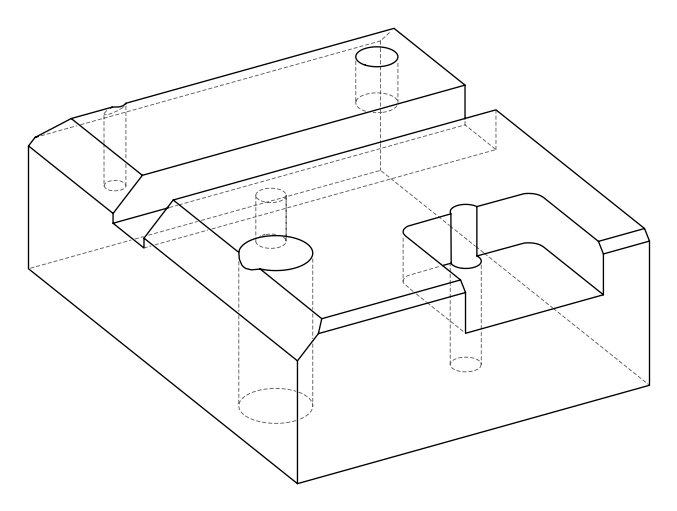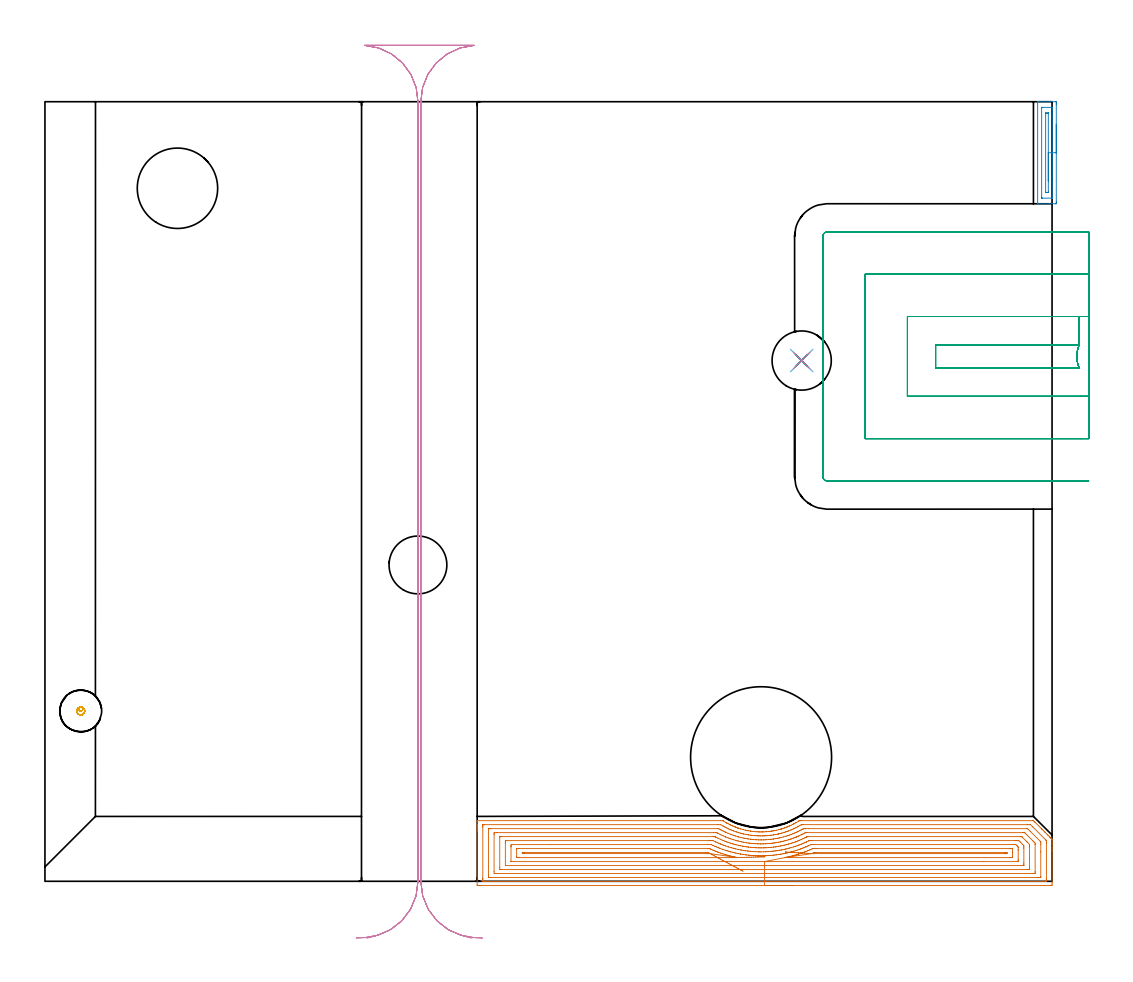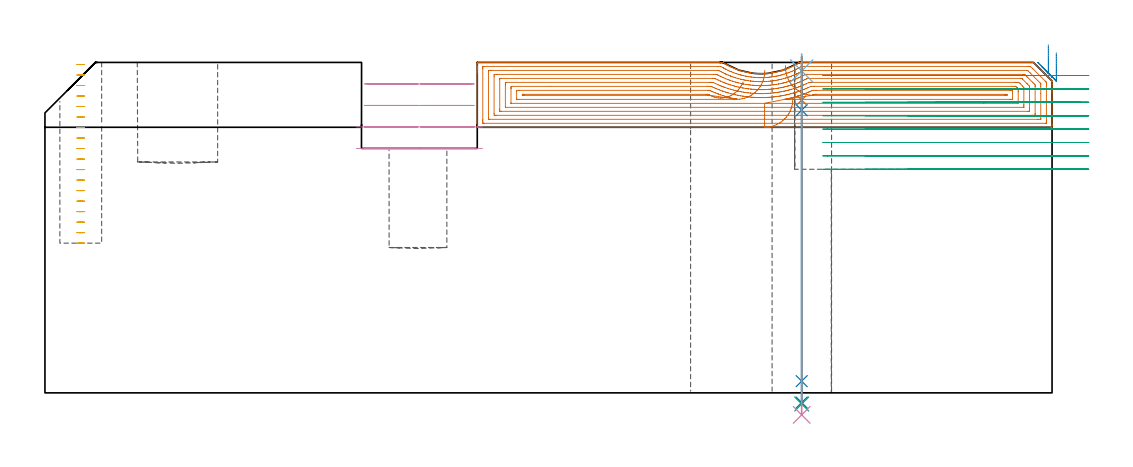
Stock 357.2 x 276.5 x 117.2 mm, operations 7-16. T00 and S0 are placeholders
(PLAN: 16 operations, 11 tool changes, 67.1 min)
(1 INDEXABLE_INSERT_DRILL_THROUGH_HOLE_FROM_SOLID | STEP1HOLE_1 | NXT0302_038 | 0.49 min | 230050 mm3)
(2 INDEXABLE_INSERT_DRILL_BLIND_HOLE_FROM_SOLID | STEP1POCKET | NXT0302_012 | 0.16 min | 21685 mm3)
(3 INDEXABLE_INSERT_DRILL_BLIND_HOLE_FROM_SOLID_1 | STEP1POCKET_1 | NXT0302_028 | 0.15 min | 22606 mm3)
(4 AREA_MILL | FG_CHAMFER_SURFACE | UGT0205_001 | 2.87 min | 2707 mm3)
(5 AREA_MILL_1 | FG_CHAMFER_SURFACE_1 | UGT0205_001 | 7.81 min | 31822 mm3)
(6 AREA_MILL_2 | FG_CHAMFER_SURFACE_2 | UGT0205_001 | 14.73 min | 41582 mm3)
(7 AREA_MILL_3 | FG_CHAMFER_SURFACE_3 | UGT0205_001 | 14.72 min | 55788 mm3)
(8 AREA_MILL_4 | FG_CHAMFER_SURFACE_4 | UGT0205_001 | 1.04 min | 888 mm3)
(9 MILL_OPEN_POCKET | POCKET_OPEN | UGT0201_094 | Follow Part, ap 5, ae 75% | 16.67 min | 372409 mm3)
(10 MILL_RECTANGULAR_SLOT | SLOT_RECTANGULAR | UGT0201_019 | Follow Part, ap 10, ae 75% | 5.79 min | 331417 mm3)
(11 MILL_BLIND_HOLE_FROM_SOLID_MATERIAL | STEP1POCKET_2 | NXT0201_011 | Spiral | 0.96 min | 10130 mm3)
(12 SPOT_DRILL | STEP1HOLE | NXT0321_9005460120000 | 0.05 min | 27 mm3)
(13 DRILL_BLIND_HOLE_INTO_CENTER | STEP1HOLE | UGT0301_205 | 0.06 min | 111 mm3)
(14 GUN_DRILL_THROUGH_HOLE | STEP1HOLE | UGT0307_005 | 0.56 min | 4453 mm3)
(15 DRILL_TO_ENLARGE_THROUGH_HOLE | STEP1HOLE | NXT0301_102 | 0.49 min | 8156 mm3)
(16 DRILL_TO_ENLARGE_THROUGH_HOLE_1 | STEP1HOLE | UGT0301_051 | 0.51 min | 19239 mm3)
(TOOL NXT0302_038 | Index. Insert Drill 50mm [880-D5000L50-04] | D50 PA176 FL200 Z2)
(TOOL NXT0302_012 | Index. Insert Drill 20.5mm [880-D2050L25-03] | D20.5 PA176 FL62 Z2)
(TOOL NXT0302_028 | Index. Insert Drill 28.5mm [880-D2850L32-03] | D28.5 PA176 FL86 Z2)
(TOOL UGT0205_001 | Chamfer Mill 20 x 3 x 45 deg. | D20 FL50 Z2)
(TOOL UGT0201_094 | End mill 20 mm | D20 FL38 Z4)
(TOOL UGT0201_019 | End mill 40 mm | D40 FL63 Z6)
(TOOL NXT0201_011 | ENDMILL 12mm [2P460-1200-NA 1630] | D12 FL38 Z6)
(TOOL NXT0321_9005460120000 | NC Spot Drill, 142deg, 12mm, Carbide, Uncoated | D12 PA142 FL30 Z2)
(TOOL UGT0301_205 | Twist Drill 8.9 mm | D8.9 PA118 FL78 Z2)
(TOOL UGT0307_005 | Gun Drill 8.3 mm | D8.3 PA130 FL24 Z1)
(TOOL NXT0301_102 | Carbide Drill 13.5mm [860.1-1350-108A1-MM 2214] | D13.5 PA140 FL123 Z2)
(TOOL UGT0301_051 | Twist Drill 21 mm | D21 PA118 FL145 Z2)
(OP 7 AREA_MILL_3)
G17 G21 G94 G90
T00 M6
G54
G17 G0 G90 X265.25 Y-1.5 S1061 M3
G43 Z127.2 H0
Z104.2
G94 G1 X265.212 Z103.328 F250.
X265.098 Z102.464
X264.909 Z101.612
X264.647 Z100.78
X264.313 Z99.974
X263.91 Z99.2
X263.442 Z98.464
X262.911 Z97.772
X262.321 Z97.129
X261.678 Z96.54
X260.986 Z96.008
X260.25 Z95.54
X259.476 Z95.137
X258.67 Z94.803
X257.838 Z94.541
X256.987 Z94.352
X256.122 Z94.238
X255.25 Z94.2
X153.911
X153.486 Y-1.495 Z94.203
X153.31 Y-1.492 Z94.206
X153.3 Y-1.311 Z94.386
Y17.781 Z113.476
Y18.385 Z114.079
Y18.942 Z114.639
Y19.267 Z114.963
Y19.824 Z115.521
Y20.15 Z115.845
Y21.156 Z116.855
X153.308 Y21.491 Z117.182
X153.309 Y21.497 Z117.188
X153.465 Y21.5 Z117.2
X239.625
X240.439 Y21.494 Z117.192
X240.518 Y21.448 Z117.146
X240.531 Y21.44 Z117.139
X241.423 Y20.899 Z116.597
X241.718 Y20.729 Z116.427
X241.857 Y20.652 Z116.349
X242.015 Y20.564 Z116.262
X242.136 Y20.499 Z116.198
X242.315 Y20.404 Z116.103
X242.82 Y20.15 Z115.847
X242.947 Y20.085 Z115.784
X243.207 Y19.954 Z115.652
X243.427 Y19.851 Z115.551
X243.643 Y19.753 Z115.448
X243.762 Y19.697 Z115.394
X244.123 Y19.539 Z115.239
X244.536 Y19.373 Z115.07
X244.705 Y19.303 Z115.002
X244.793 Y19.267 Z114.966
X244.982 Y19.192 Z114.887
X244.991 Y19.189 Z114.883
X245.25 Y19.091 Z114.787
X245.429 Y19.025 Z114.718
X245.561 Y18.973 Z114.671
X245.721 Y18.913 Z114.611
X245.767 Y18.897 Z114.596
X245.883 Y18.858 Z114.556
X246.775 Y18.577 Z114.275
X247.618 Y18.339 Z114.037
X247.661 Y18.328 Z114.025
X247.667 Y18.326 Z114.023
X248.559 Y18.102 Z113.8
X248.612 Y18.09 Z113.79
X249.027 Y18.004 Z113.702
X249.452 Y17.924 Z113.621
X250.234 Y17.796 Z113.495
X250.339 Y17.781 Z113.476
X250.344 Y17.78
X251.236 Y17.662 Z113.36
X251.391 Y17.648 Z113.346
X252.128 Y17.583 Z113.273
X252.896 Y17.533 Z113.23
X253.018 Y17.526 Z113.223
X253.466 Y17.509 Z113.208
X253.911 Y17.504 Z113.202
X254.358 Y17.507 Z113.203
X254.546 Y17.514 Z113.204
X254.804 Y17.522 Z113.211
X255.697 Y17.569 Z113.262
X255.995 Y17.594 Z113.29
X256.588 Y17.647 Z113.339
X256.938 Y17.689 Z113.382
X257.48 Y17.755 Z113.448
X257.662 Y17.782 Z113.48
X257.751 Y17.796 Z113.494
X258.106 Y17.855 Z113.549
X258.372 Y17.897 Z113.591
X258.831 Y17.983 Z113.681
X259.264 Y18.065 Z113.762
X259.396 Y18.092 Z113.79
X260.156 Y18.279 Z113.976
X260.442 Y18.357 Z114.055
X261.049 Y18.526 Z114.221
X261.054 Y18.528 Z114.222
X261.221 Y18.577 Z114.277
X261.31 Y18.605 Z114.304
X261.5 Y18.667 Z114.361
X261.824 Y18.766 Z114.464
X261.941 Y18.802 Z114.5
X262.336 Y18.935 Z114.634
X262.439 Y18.97 Z114.67
X262.833 Y19.117 Z114.817
X263.201 Y19.267 Z114.965
X263.286 Y19.303 Z114.998
X263.422 Y19.357 Z115.054
X263.725 Y19.48 Z115.175
X263.732 Y19.484 Z115.179
X263.913 Y19.561 Z115.259
X264.038 Y19.616 Z115.315
X264.625 Y19.874 Z115.572
X265.176 Y20.15 Z115.846
X265.518 Y20.32 Z116.018
X265.697 Y20.415 Z116.115
X265.751 Y20.444 Z116.144
X266.282 Y20.729 Z116.427
X266.401 Y20.797 Z116.495
X267.293 Y21.33 Z117.029
X267.524 Y21.474 Z117.174
X267.554 Y21.496 Z117.187
X268.196 Y21.5 Z117.2
X350.339
X350.596 Y21.495 Z117.19
X350.619 Y21.483 Z117.179
X350.909 Y21.192 Z116.89
X351.07 Y21.032 Z116.727
X351.232 Y20.87 Z116.566
X353.423 Y18.679 Z114.375
X353.525 Y18.575 Z114.275
X353.613 Y18.487 Z114.187
X353.717 Y18.385 Z114.081
X354.157 Y17.943 Z113.643
X354.6 Y17.502 Z113.198
X354.803 Y17.297 Z112.996
X354.863 Y17.237 Z112.937
X355.482 Y16.619 Z112.316
X355.716 Y16.384 Z112.084
X356.365 Y15.737 Z111.433
X356.434 Y15.666 Z111.365
X356.589 Y15.511 Z111.211
X356.659 Y15.443 Z111.139
X356.725 Y15.375 Z111.074
X356.887 Y15.214 Z110.913
X356.953 Y15.148 Z110.845
X357.016 Y15.084 Z110.783
X357.184 Y14.914 Z110.613
X357.197 Y14.893 Z110.592
X357.199 Y14.854 Z110.554
X357.2 Y14.667 Z110.367
Y13.74 Z109.439
Y13.089 Z108.785
Y11.881 Z107.578
Y11.324 Z107.019
Y10.72 Z106.415
Y-0.429 Z95.268
X357.195 Y-1.032 Z94.665
X357.191 Y-1.492 Z94.206
X357.056 Y-1.495 Z94.203
X356.589 Y-1.5 Z94.2
X255.25
Y-0.086 Z95.614
X155.697 Y-0.085 Z95.615
X155.631
X155.32 Y-0.079 Z95.621
X155.31 Y0.021 Z95.721
X155.303 Y0.239 Z95.939
X155.301 Y0.733 Z96.433
X155.3 Y1.125 Z96.825
X155.301 Y19.267 Z114.967
X155.302 Y19.657 Z115.357
X155.31 Y20.051 Z115.751
X155.317 Y20.08 Z115.78
X155.336 Y20.081 Z115.781
X155.386 Y20.084 Z115.784
X155.49 Y20.085 Z115.785
X155.697 Y20.086 Z115.786
X238.798 Y20.085 Z115.785
X239.625 Y20.08 Z115.78
X239.697 Y20.079 Z115.779
X240.518 Y19.601 Z115.301
X240.65 Y19.527 Z115.227
X241.132 Y19.267 Z114.967
X241.411 Y19.124 Z114.824
X241.709 Y18.973 Z114.673
X242.304 Y18.684 Z114.384
X242.426 Y18.627 Z114.327
X242.965 Y18.385 Z114.085
X243.197 Y18.286 Z113.986
X243.368 Y18.215 Z113.915
X244.089 Y17.928 Z113.628
X244.27 Y17.859 Z113.559
X244.925 Y17.615 Z113.315
X244.982 Y17.595 Z113.295
X245.022 Y17.582 Z113.282
X245.271 Y17.502 Z113.202
X245.875 Y17.316 Z113.016
X246.147 Y17.233 Z112.933
X246.768 Y17.059 Z112.759
X246.964 Y17.006 Z112.706
X247.541 Y16.857 Z112.557
X247.661 Y16.827 Z112.527
X247.755 Y16.806 Z112.506
X248.548 Y16.63 Z112.33
X248.603 Y16.619 Z112.319
X249.447 Y16.476 Z112.176
X249.621 Y16.447 Z112.147
X250.339 Y16.346 Z112.046
X250.658 Y16.304 Z112.004
X251.232 Y16.242 Z111.942
X251.655 Y16.201 Z111.901
X252.125 Y16.166 Z111.866
X252.616 Y16.135 Z111.835
X253.018 Y16.116 Z111.816
X253.543 Y16.1 Z111.8
X253.911 Y16.096 Z111.796
X254.438 Y16.099 Z111.799
X254.804 Y16.108 Z111.808
X255.298 Y16.13 Z111.83
X255.697 Y16.154 Z111.854
X256.136 Y16.185 Z111.885
X256.589 Y16.224 Z111.924
X256.954 Y16.259 Z111.959
X257.482 Y16.322 Z112.022
X257.749 Y16.356 Z112.056
X258.375 Y16.448 Z112.148
X258.524 Y16.472 Z112.172
X259.268 Y16.6 Z112.3
X259.284 Y16.603 Z112.303
X259.369 Y16.619 Z112.319
X260.027 Y16.752 Z112.452
X260.087 Y16.765 Z112.465
X260.161 Y16.783 Z112.483
X260.74 Y16.93 Z112.63
X261.054 Y17.012 Z112.712
X261.441 Y17.119 Z112.819
X261.946 Y17.263 Z112.963
X262.133 Y17.318 Z113.018
X262.73 Y17.502 Z113.202
X262.839 Y17.538 Z113.238
X263.468 Y17.763 Z113.463
X263.732 Y17.861 Z113.561
X264.112 Y18.009 Z113.709
X264.625 Y18.215 Z113.915
X264.746 Y18.265 Z113.965
X265.023 Y18.385 Z114.085
X265.518 Y18.609 Z114.309
X265.969 Y18.822 Z114.522
X266.411 Y19.036 Z114.736
X266.566 Y19.114 Z114.814
X266.863 Y19.267 Z114.967
X267.149 Y19.42 Z115.12
X267.304 Y19.505 Z115.205
X267.718 Y19.741 Z115.441
X268.196 Y20.015 Z115.715
X268.284 Y20.063 Z115.763
X268.317 Y20.079 Z115.779
X268.365 Y20.081 Z115.781
X268.468 Y20.084 Z115.784
X268.675 Y20.085 Z115.785
X269.089 Y20.086 Z115.786
X348.619 Y20.085 Z115.785
X349.446 Y20.08 Z115.78
X349.518 Y20.079 Z115.779
X350.339 Y19.31 Z115.01
X354.796 Y14.854 Z110.554
X355.022 Y14.625 Z110.325
X355.128 Y14.514 Z110.214
X355.179 Y14.459 Z110.159
X355.19 Y14.363 Z110.063
X355.196 Y13.972 Z109.672
X355.199 Y13.58 Z109.28
Y0.733 Z96.433
X355.198 Y0.343 Z96.043
X355.19 Y-0.051 Z95.649
X355.183 Y-0.08 Z95.62
X355.165 Y-0.081 Z95.619
X355.114 Y-0.084 Z95.616
X355.01 Y-0.085 Z95.615
X354.803 Y-0.086 Z95.614
X255.25
Y1.328 Z97.028
X157.772 Y1.329 Z97.029
X157.483 Y1.33 Z97.03
X157.386 Y1.332 Z97.032
X157.318 Y1.335 Z97.035
X157.31 Y1.435 Z97.135
X157.304 Y1.615 Z97.315
X157.301 Y1.795 Z97.495
Y18.385 Z114.085
X157.302 Y18.563 Z114.263
X157.306 Y18.625 Z114.325
X157.311 Y18.665 Z114.365
X157.338 Y18.666 Z114.366
X157.483 Y18.668 Z114.368
X158.086 Y18.671 Z114.371
X158.375
X238.732
X238.829 Y18.67 Z114.37
X238.906 Y18.667 Z114.367
X238.954 Y18.664 Z114.364
X238.995 Y18.644 Z114.344
X239.466 Y18.385 Z114.085
X239.625 Y18.298 Z113.998
X239.818 Y18.194 Z113.894
X240.518 Y17.843 Z113.543
X241.206 Y17.502 Z113.202
X241.411 Y17.406 Z113.106
X241.59 Y17.325 Z113.025
X242.304 Y17.024 Z112.724
X243.133 Y16.682 Z112.382
X243.197 Y16.658 Z112.358
X243.299 Y16.619 Z112.319
X244.089 Y16.336 Z112.036
X244.521 Y16.193 Z111.893
X244.982 Y16.052 Z111.752
X245.806 Y15.805 Z111.505
X245.875 Y15.785 Z111.485
X246.049 Y15.737 Z111.437
X246.768 Y15.553 Z111.253
X247.016 Y15.491 Z111.191
X247.661 Y15.351 Z111.051
X248.156 Y15.247 Z110.947
X248.554 Y15.176 Z110.876
X249.239 Y15.06 Z110.76
X249.447 Y15.029 Z110.729
X250.282 Y14.911 Z110.611
X250.339 Y14.904 Z110.604
X250.776 Y14.854 Z110.554
X251.232 Y14.809 Z110.509
X251.282 Y14.805 Z110.505
X252.125 Y14.742 Z110.442
X252.246 Y14.735 Z110.435
X253.018 Y14.698 Z110.398
X253.182 Y14.692 Z110.392
X253.911 Y14.68 Z110.38
X254.088 Y14.679 Z110.379
X254.804 Y14.691 Z110.391
X254.964 Y14.695 Z110.395
X255.697 Y14.731 Z110.431
X255.814 Y14.738 Z110.438
X256.589 Y14.795 Z110.495
X256.645 Y14.799 Z110.499
X257.252 Y14.854 Z110.554
X257.457 Y14.879 Z110.579
X257.482 Y14.882 Z110.582
X258.246 Y14.982 Z110.682
X258.375 Y15.001 Z110.701
X259.017 Y15.103 Z110.803
X259.268 Y15.146 Z110.846
X259.773 Y15.238 Z110.938
X260.161 Y15.313 Z111.013
X260.517 Y15.385 Z111.085
X261.054 Y15.509 Z111.209
X261.239 Y15.554 Z111.254
X261.948 Y15.736 Z111.436
X262.639 Y15.935 Z111.635
X262.839 Y15.995 Z111.695
X263.319 Y16.145 Z111.845
X263.732 Y16.278 Z111.978
X263.989 Y16.366 Z112.066
X264.625 Y16.588 Z112.288
X264.648 Y16.597 Z112.297
X264.707 Y16.619 Z112.319
X265.283 Y16.852 Z112.552
X265.518 Y16.948 Z112.648
X265.91 Y17.114 Z112.814
X266.411 Y17.33 Z113.03
X266.531 Y17.383 Z113.083
X266.79 Y17.502 Z113.202
X267.136 Y17.668 Z113.368
X267.304 Y17.751 Z113.451
X267.727 Y17.966 Z113.666
X268.196 Y18.207 Z113.907
X268.313 Y18.269 Z113.969
X268.528 Y18.385 Z114.085
X268.89 Y18.582 Z114.282
X268.969 Y18.624 Z114.324
X269.024 Y18.652 Z114.352
X269.089 Y18.664 Z114.364
X269.694 Y18.67 Z114.37
X270.875 Y18.671 Z114.371
X348.264
X348.408 Y18.669 Z114.369
X348.48 Y18.666 Z114.366
X348.512 Y18.663 Z114.363
X348.553 Y18.63 Z114.33
X348.808 Y18.385 Z114.085
X349.446 Y17.754 Z113.454
X353.018 Y14.183 Z109.883
X353.121 Y14.076 Z109.776
X353.17 Y14.021 Z109.721
X353.19 Y13.995 Z109.695
X353.193 Y13.972 Z109.672
X353.198 Y13.793 Z109.493
X353.2 Y13.089 Z108.789
Y10.441 Z106.141
Y1.615 Z97.315
X353.198 Y1.436 Z97.136
X353.194 Y1.375 Z97.075
X353.189 Y1.335 Z97.035
X353.162 Y1.334 Z97.034
X353.018 Y1.331 Z97.031
X352.415 Y1.329 Z97.029
X352.125 Y1.328 Z97.028
X255.25
Y2.743 Z98.443
X160.161
X159.912 Y2.744 Z98.444
X159.42 Y2.75 Z98.45
X159.31 Y2.756 Z98.456
X159.3 Y3.381 Z99.081
Y16.619 Z112.319
X159.307 Y17.045 Z112.745
X159.311 Y17.25 Z112.95
X159.52 Y17.253 Z112.953
X160.161 Y17.256 Z112.956
X160.409 Y17.257 Z112.957
X237.194
X237.839 Y17.256 Z112.956
X238.091 Y17.254 Z112.954
X238.245 Y17.25 Z112.95
X238.465 Y17.14 Z112.84
X238.732 Y17.005 Z112.705
X239.491 Y16.619 Z112.319
X239.625 Y16.553 Z112.253
X239.758 Y16.488 Z112.188
X240.518 Y16.138 Z111.838
X241.391 Y15.756 Z111.456
X241.411 Y15.748 Z111.448
X241.439 Y15.737 Z111.437
X242.304 Y15.399 Z111.099
X242.857 Y15.19 Z110.89
X243.197 Y15.071 Z110.771
X243.849 Y14.854 Z110.554
X244.089 Y14.779 Z110.479
X244.201 Y14.744 Z110.444
X244.982 Y14.52 Z110.22
X245.454 Y14.388 Z110.088
X245.875 Y14.28 Z109.98
X246.651 Y14.087 Z109.787
X246.768 Y14.061 Z109.761
X247.172 Y13.972 Z109.672
X247.661 Y13.874 Z109.574
X247.783 Y13.851 Z109.551
X248.554 Y13.721 Z109.421
X248.857 Y13.672 Z109.372
X249.447 Y13.588 Z109.288
X249.896 Y13.528 Z109.228
X250.339 Y13.477 Z109.177
X250.899 Y13.418 Z109.118
X251.232 Y13.39 Z109.09
X251.871 Y13.34 Z109.04
X252.125 Y13.325 Z109.025
X252.815 Y13.289 Z108.989
X253.018 Y13.283 Z108.983
X253.731 Y13.266 Z108.966
X253.911
X254.619 Y13.272 Z108.972
X254.804 Y13.277 Z108.977
X255.48 Y13.303 Z109.003
X255.697 Y13.315 Z109.015
X256.32 Y13.355 Z109.055
X256.589 Y13.375 Z109.075
X257.144 Y13.423 Z109.123
X257.482 Y13.456 Z109.156
X257.95 Y13.509 Z109.209
X258.375 Y13.563 Z109.263
X258.738 Y13.613 Z109.313
X259.268 Y13.693 Z109.393
X259.51 Y13.732 Z109.432
X260.161 Y13.844 Z109.544
X260.27 Y13.864 Z109.564
X260.832 Y13.972 Z109.672
X261.016 Y14.009 Z109.709
X261.054 Y14.017 Z109.717
X261.737 Y14.179 Z109.879
X261.946 Y14.231 Z109.931
X262.445 Y14.362 Z110.062
X262.839 Y14.469 Z110.169
X263.143 Y14.554 Z110.254
X263.732 Y14.725 Z110.425
X263.832 Y14.755 Z110.455
X264.151 Y14.854 Z110.554
X264.508 Y14.97 Z110.67
X264.625 Y15.01 Z110.71
X265.167 Y15.202 Z110.902
X265.518 Y15.329 Z111.029
X265.815 Y15.443 Z111.143
X266.411 Y15.677 Z111.377
X266.454 Y15.694 Z111.394
X266.557 Y15.737 Z111.437
X267.078 Y15.96 Z111.66
X267.304 Y16.059 Z111.759
X267.693 Y16.235 Z111.935
X268.196 Y16.467 Z112.167
X268.3 Y16.517 Z112.217
X268.509 Y16.619 Z112.319
X268.893 Y16.814 Z112.514
X269.089 Y16.915 Z112.615
X269.479 Y17.117 Z112.817
X269.681 Y17.219 Z112.919
X269.744 Y17.25 Z112.95
X269.821 Y17.253 Z112.953
X269.982 Y17.255 Z112.955
X270.23 Y17.257 Z112.957
X346.768 Y17.256 Z112.956
X347.018 Y17.255 Z112.955
X347.337 Y17.25 Z112.95
X347.496 Y17.244 Z112.944
X347.66 Y17.086 Z112.786
X348.131 Y16.619 Z112.319
X348.553 Y16.198 Z111.898
X350.339 Y14.411 Z110.111
X350.772 Y13.972 Z109.672
X351.19 Y13.544 Z109.244
X351.2 Y13.121 Z108.821
Y13.089 Z108.789
Y3.381 Z99.081
X351.193 Y2.955 Z98.655
X351.189 Y2.75 Z98.45
X350.98 Y2.747 Z98.447
X350.339 Y2.743 Z98.443
X350.091
X255.25
Y4.157 Z99.857
X161.947
X161.839 Y4.159 Z99.859
X161.625 Y4.164 Z99.864
X161.31 Y4.178 Z99.878
X161.308 Y4.263 Z99.963
X161.301 Y4.902 Z100.602
Y15.493 Z111.193
X161.304 Y15.737 Z111.437
X161.307 Y15.816 Z111.516
X161.309 Y15.83 Z111.53
X161.375 Y15.836 Z111.536
X161.517 Y15.839 Z111.539
X161.732 Y15.842 Z111.542
X161.839 Y15.843 Z111.543
X236.947 Y15.842 Z111.542
X237.054 Y15.841 Z111.541
X237.268 Y15.836 Z111.536
X237.609 Y15.824 Z111.524
X237.795 Y15.737 Z111.437
X237.839 Y15.715 Z111.415
X237.884 Y15.693 Z111.393
X238.732 Y15.28 Z110.98
X239.616 Y14.863 Z110.563
X239.636 Y14.854 Z110.554
X240.518 Y14.489 Z110.189
X241.15 Y14.23 Z109.93
X241.411 Y14.13 Z109.83
X241.833 Y13.972 Z109.672
X242.304 Y13.805 Z109.505
X242.563 Y13.716 Z109.416
X243.197 Y13.518 Z109.218
X243.863 Y13.313 Z109.013
X244.089 Y13.248 Z108.948
X244.65 Y13.089 Z108.789
X244.982 Y13.001 Z108.701
X245.103 Y12.97 Z108.67
X245.875 Y12.785 Z108.485
X246.278 Y12.691 Z108.391
X246.768 Y12.589 Z108.289
X247.4 Y12.464 Z108.164
X247.661 Y12.418 Z108.118
X248.479 Y12.28 Z107.98
X248.554 Y12.269 Z107.969
X248.993 Y12.206 Z107.906
X249.447 Y12.144 Z107.844
X249.519 Y12.135 Z107.835
X250.339 Y12.045 Z107.745
X250.521 Y12.027 Z107.727
X251.232 Y11.967 Z107.667
X251.495 Y11.946 Z107.646
X252.125 Y11.908 Z107.608
X252.444 Y11.891 Z107.591
X253.018 Y11.87 Z107.57
X253.368 Y11.86 Z107.56
X253.911 Y11.853 Z107.553
X254.267 Y11.854 Z107.554
X254.804 Y11.864 Z107.564
X255.14 Y11.874 Z107.574
X255.697 Y11.898 Z107.598
X255.993 Y11.914 Z107.614
X256.589 Y11.953 Z107.653
X256.828 Y11.971 Z107.671
X257.482 Y12.026 Z107.726
X257.648 Y12.043 Z107.743
X258.375 Y12.123 Z107.823
X258.451 Y12.132 Z107.832
X259.031 Y12.206 Z107.906
X259.238 Y12.237 Z107.937
X259.268 Y12.241 Z107.941
X260.005 Y12.36 Z108.06
X260.161 Y12.387 Z108.087
X260.761 Y12.496 Z108.196
X261.054 Y12.552 Z108.252
X261.505 Y12.643 Z108.343
X261.946 Y12.74 Z108.44
X262.232 Y12.807 Z108.507
X262.839 Y12.955 Z108.655
X262.947 Y12.982 Z108.682
X263.351 Y13.089 Z108.789
X263.649 Y13.171 Z108.871
X263.732 Y13.195 Z108.895
X264.337 Y13.373 Z109.073
X264.625 Y13.46 Z109.16
X265.017 Y13.584 Z109.284
X265.518 Y13.746 Z109.446
X265.688 Y13.803 Z109.503
X266.171 Y13.972 Z109.672
X266.347 Y14.035 Z109.735
X266.411 Y14.059 Z109.759
X266.986 Y14.285 Z109.985
X267.304 Y14.412 Z110.112
X267.619 Y14.542 Z110.242
X268.196 Y14.784 Z110.484
X268.246 Y14.805 Z110.505
X268.358 Y14.854 Z110.554
X268.858 Y15.083 Z110.783
X269.089 Y15.19 Z110.89
X269.461 Y15.369 Z111.069
X269.982 Y15.624 Z111.324
X270.058 Y15.662 Z111.362
X270.205 Y15.737 Z111.437
X270.335 Y15.8 Z111.5
X270.383 Y15.822 Z111.522
X270.447 Y15.836 Z111.536
X270.66 Y15.841 Z111.541
X270.768 Y15.842 Z111.542
X345.982 Y15.843 Z111.543
X346.197 Y15.841 Z111.541
X346.34 Y15.839 Z111.539
X346.45 Y15.836 Z111.536
X346.472 Y15.818 Z111.518
X346.56 Y15.737 Z111.437
X346.768 Y15.534 Z111.234
X348.329 Y13.972 Z109.672
X348.553 Y13.745 Z109.445
X349.19 Y13.089 Z108.789
X349.199 Y12.451 Z108.151
X349.2 Y8.356 Z104.056
Y5.146 Z100.846
Y4.507 Z100.207
X349.196 Y4.263 Z99.963
X349.193 Y4.184 Z99.884
X349.191 Y4.17 Z99.87
X349.126 Y4.164 Z99.864
X348.983 Y4.16 Z99.86
X348.768 Y4.158 Z99.858
X348.661 Y4.157 Z99.857
X255.25
Y5.571 Z101.271
X163.302 Y5.572 Z101.272
X163.3 Y5.573 Z101.273
Y13.516 Z109.216
X163.302 Y13.972 Z109.672
X163.305 Y14.394 Z110.094
X163.31 Y14.421 Z110.121
X163.329 Y14.423 Z110.123
X163.386 Y14.426 Z110.126
X163.501 Y14.428 Z110.128
X235.591 Y14.429 Z110.129
X236.054 Y14.428 Z110.128
X236.487 Y14.426 Z110.126
X236.947 Y14.422 Z110.122
X237.796 Y14.015 Z109.715
X237.839 Y13.994 Z109.694
X237.889 Y13.972 Z109.672
X238.732 Y13.597 Z109.297
X239.408 Y13.303 Z109.003
X239.625 Y13.215 Z108.915
X239.938 Y13.089 Z108.789
X240.518 Y12.866 Z108.566
X240.884 Y12.727 Z108.427
X241.411 Y12.54 Z108.24
X242.247 Y12.263 Z107.963
X242.304 Y12.245 Z107.945
X242.426 Y12.206 Z107.906
X243.197 Y11.98 Z107.68
X243.521 Y11.886 Z107.586
X244.089 Y11.734 Z107.434
X244.741 Y11.563 Z107.263
X244.982 Y11.504 Z107.204
X245.741 Y11.324 Z107.024
X245.875 Y11.295 Z106.995
X245.912 Y11.287 Z106.987
X246.768 Y11.121 Z106.821
X247.022 Y11.073 Z106.773
X247.661 Y10.966 Z106.666
X248.094 Y10.896 Z106.596
X248.554 Y10.83 Z106.53
X249.134 Y10.75 Z106.45
X249.447 Y10.713 Z106.413
X250.142 Y10.636 Z106.336
X250.339 Y10.618 Z106.318
X251.122 Y10.55 Z106.25
X252.125 Y10.486 Z106.186
X253.011 Y10.448 Z106.148
X253.358 Y10.441 Z106.141
X253.911 Y10.432 Z106.132
X254.803 Y10.442 Z106.142
X255.662 Y10.475 Z106.175
X255.697 Y10.477 Z106.177
X256.505 Y10.525 Z106.225
X256.589 Y10.53 Z106.23
X257.333 Y10.588 Z106.288
X257.482 Y10.602 Z106.302
X258.147 Y10.667 Z106.367
X258.375 Y10.692 Z106.392
X258.944 Y10.761 Z106.461
X259.268 Y10.804 Z106.504
X259.727 Y10.87 Z106.57
X260.161 Y10.936 Z106.636
X260.497 Y10.991 Z106.691
X261.054 Y11.087 Z106.787
X261.256 Y11.124 Z106.824
X261.946 Y11.256 Z106.956
X262.003 Y11.268 Z106.968
X262.268 Y11.324 Z107.024
X262.732 Y11.43 Z107.13
X262.839 Y11.456 Z107.156
X263.445 Y11.608 Z107.308
X263.732 Y11.683 Z107.383
X264.148 Y11.795 Z107.495
X264.625 Y11.927 Z107.627
X264.844 Y11.99 Z107.69
X265.574 Y12.206 Z107.906
X266.204 Y12.411 Z108.111
X266.411 Y12.481 Z108.181
X266.865 Y12.64 Z108.34
X267.304 Y12.797 Z108.497
X267.518 Y12.877 Z108.577
X268.066 Y13.089 Z108.789
X268.159 Y13.126 Z108.826
X268.196 Y13.141 Z108.841
X268.787 Y13.388 Z109.088
X269.089 Y13.516 Z109.216
X269.409 Y13.655 Z109.355
X269.982 Y13.909 Z109.609
X270.026 Y13.929 Z109.629
X270.875 Y14.337 Z110.037
X270.994 Y14.392 Z110.092
X271.044 Y14.413 Z110.113
X271.092 Y14.422 Z110.122
X271.309 Y14.425 Z110.125
X271.768 Y14.428 Z110.128
X272.198 Y14.429 Z110.129
X344.089
X344.52 Y14.428 Z110.128
X344.982 Y14.425 Z110.125
X345.419 Y14.422 Z110.122
X345.881 Y13.972 Z109.672
X346.768 Y13.085 Z108.785
X347.19 Y12.632 Z108.332
X347.195 Y12.206 Z107.906
X347.199 Y11.78 Z107.48
X347.2 Y6.484 Z102.184
X347.199 Y6.028 Z101.728
X347.195 Y5.606 Z101.306
X347.19 Y5.579 Z101.279
X347.171 Y5.577 Z101.277
X347.114 Y5.574 Z101.274
X346.999 Y5.572 Z101.272
X255.25 Y5.571 Z101.271
Y6.985 Z102.685
X165.518 Y6.986 Z102.686
X165.442
X165.335 Y6.991 Z102.691
X165.314 Y6.992 Z102.692
X165.309 Y7.003 Z102.703
X165.303 Y7.022 Z102.722
X165.301 Y7.042 Z102.742
Y12.206 Z107.906
X165.302 Y12.421 Z108.121
X165.309 Y12.638 Z108.338
X165.324 Y13.008 Z108.708
X165.518 Y13.013 Z108.713
X165.595 Y13.014 Z108.714
X179.316 Y13.015 Z108.715
X235.236 Y13.014 Z108.714
X236.054 Y13.012 Z108.712
X236.133 Y13.011 Z108.711
X236.336 Y13. Z108.7
X236.947 Y12.721 Z108.421
X237.637 Y12.407 Z108.107
X237.839 Y12.319 Z108.019
X238.106 Y12.206 Z107.906
X238.732 Y11.95 Z107.65
X239.171 Y11.773 Z107.473
X239.625 Y11.6 Z107.3
X240.363 Y11.324 Z107.024
X240.518 Y11.269 Z106.969
X240.604 Y11.239 Z106.939
X241.411 Y10.983 Z106.683
X241.915 Y10.826 Z106.526
X242.304 Y10.712 Z106.412
X243.178 Y10.46 Z106.16
X243.246 Y10.441 Z106.141
X244.089 Y10.227 Z105.927
X244.379 Y10.155 Z105.855
X244.982 Y10.018 Z105.718
X245.533 Y9.897 Z105.597
X245.875 Y9.829 Z105.529
X246.644 Y9.681 Z105.381
X246.768 Y9.66 Z105.36
X247.368 Y9.559 Z105.259
X247.661 Y9.512 Z105.212
X247.717 Y9.503 Z105.203
X248.554 Y9.387 Z105.087
X248.754 Y9.361 Z105.061
X249.447 Y9.282 Z104.982
X249.761 Y9.248 Z104.948
X250.339 Y9.195 Z104.895
X250.742 Y9.16 Z104.86
X251.232 Y9.125 Z104.825
X251.701 Y9.095 Z104.795
X252.125 Y9.073 Z104.773
X252.639 Y9.051 Z104.751
X253.018 Y9.039 Z104.739
X253.555 Y9.027 Z104.727
X253.911 Y9.025 Z104.725
X254.448 Y9.028 Z104.728
X254.804 Y9.034 Z104.734
X255.319 Y9.049 Z104.749
X255.697 Y9.065 Z104.765
X256.172 Y9.088 Z104.788
X256.589 Y9.114 Z104.814
X257.011 Y9.142 Z104.842
X257.482 Y9.179 Z104.879
X257.835 Y9.21 Z104.91
X258.375 Y9.262 Z104.962
X258.646 Y9.291 Z104.991
X259.268 Y9.364 Z105.064
X259.442 Y9.387 Z105.087
X260.161 Y9.485 Z105.185
X260.225 Y9.495 Z105.195
X260.635 Y9.559 Z105.259
X260.994 Y9.618 Z105.318
X261.054 Y9.628 Z105.328
X261.749 Y9.754 Z105.454
X261.946 Y9.791 Z105.491
X262.493 Y9.901 Z105.601
X262.839 Y9.974 Z105.674
X263.224 Y10.061 Z105.761
X263.732 Y10.18 Z105.88
X263.944 Y10.232 Z105.932
X264.625 Y10.406 Z106.106
X264.653 Y10.414 Z106.114
X264.756 Y10.441 Z106.141
X265.349 Y10.608 Z106.308
X265.518 Y10.657 Z106.357
X266.036 Y10.812 Z106.512
X266.411 Y10.926 Z106.626
X266.716 Y11.023 Z106.723
X267.304 Y11.213 Z106.913
X267.388 Y11.241 Z106.941
X267.626 Y11.324 Z107.024
X268.045 Y11.474 Z107.174
X268.196 Y11.53 Z107.23
X268.689 Y11.72 Z107.42
X269.089 Y11.877 Z107.577
X269.326 Y11.972 Z107.672
X269.898 Y12.206 Z107.906
X269.957 Y12.231 Z107.931
X269.982 Y12.242 Z107.942
X270.575 Y12.503 Z108.203
X270.875 Y12.636 Z108.336
X271.58 Y12.958 Z108.658
X271.671 Y12.997 Z108.697
X271.768 Y13.008 Z108.708
X271.847 Y13.01 Z108.71
X272.661 Y13.014 Z108.714
X272.736 Y13.015 Z108.715
X343.196
X344.089 Y13.014 Z108.714
X344.166 Y13.013 Z108.713
X344.364 Y13.008 Z108.708
X344.754 Y12.637 Z108.337
X344.982 Y12.415 Z108.115
X345.184 Y12.206 Z107.906
X345.193 Y11.997 Z107.697
X345.199 Y11.324 Z107.024
X345.2 Y11.108 Z106.808
X345.198 Y7.579 Z103.279
X345.191 Y7.362 Z103.062
X345.177 Y6.992 Z102.692
X344.982 Y6.987 Z102.687
X344.906 Y6.986 Z102.686
X332.984 Y6.985 Z102.685
X255.25
X262.423 Y8.407 Z104.107
X262.436 Y8.41 Z104.11
X262.608 Y8.448 Z104.148
X262.99 Y8.527 Z104.227
X263.692 Y8.676 Z104.376
X263.725 Y8.684 Z104.384
X264.442 Y8.857 Z104.557
X264.625 Y8.902 Z104.602
X265.151 Y9.039 Z104.739
X265.518 Y9.137 Z104.837
X265.851 Y9.229 Z104.929
X266.411 Y9.388 Z105.088
X266.544 Y9.427 Z105.127
X266.988 Y9.559 Z105.259
X267.229 Y9.633 Z105.333
X267.304 Y9.656 Z105.356
X267.901 Y9.851 Z105.551
X268.196 Y9.95 Z105.65
X268.564 Y10.078 Z105.778
X269.089 Y10.264 Z105.964
X269.22 Y10.312 Z106.012
X269.56 Y10.441 Z106.141
X269.862 Y10.56 Z106.26
X269.982 Y10.608 Z106.308
X270.495 Y10.817 Z106.517
X270.875 Y10.975 Z106.675
X271.122 Y11.08 Z106.78
X271.689 Y11.324 Z107.024
X272.119 Y11.515 Z107.215
X272.25 Y11.571 Z107.271
X272.307 Y11.593 Z107.293
X272.385 Y11.596 Z107.296
X272.661 Y11.598 Z107.298
X273.274 Y11.6 Z107.3
X273.554
X342.303
X342.92 Y11.596 Z107.296
X343.196 Y11.593 Z107.293
X343.2 Y11.32 Z107.02
Y10.441 Z106.141
Y8.676 Z104.376
X343.196 Y8.407 Z104.107
X342.581 Y8.401 Z104.101
X342.303 Y8.4 Z104.1
X262.739
X262.578 Y8.401 Z104.101
X262.464 Y8.404 Z104.104
X262.423 Y8.407 Z104.107
X272.087 Y9.83 Z105.53
X272.227 Y9.895 Z105.595
X272.291 Y9.924 Z105.624
X272.406 Y9.973 Z105.673
X272.661 Y10.078 Z105.778
X272.925 Y10.18 Z105.88
X273.296 Y10.184 Z105.884
X273.554 Y10.185 Z105.885
X340.518
X340.778 Y10.184 Z105.884
X341.151 Y10.179 Z105.879
X341.19 Y10.17 Z105.87
X341.193 Y10.116 Z105.816
X341.195 Y10. Z105.7
X341.193 Y9.884 Z105.584
X341.19 Y9.83 Z105.53
X341.146 Y9.82 Z105.52
X340.894 Y9.817 Z105.517
X340.518 Y9.815 Z105.515
X272.661
X272.4 Y9.817 Z105.517
X272.244 Y9.821 Z105.521
X272.087 Y9.83 Z105.53
X271.22 Y9.879 Z105.617
X270.365 Y9.928 Z105.78
X269.526 Y9.975 Z106.017
X268.712 Y10.022 Z106.326
X267.927 Y10.066 Z106.705
X267.179 Y10.109 Z107.151
X266.472 Y10.149 Z107.66
X265.812 Y10.186 Z108.23
X265.204 Y10.221 Z108.855
X264.653 Y10.252 Z109.53
X264.163 Y10.28 Z110.251
X263.737 Y10.304 Z111.012
X263.38 Y10.325 Z111.808
X263.093 Y10.341 Z112.631
X262.878 Y10.353 Z113.477
X262.738 Y10.361 Z114.338
X262.674 Y10.365 Z115.208
X262.685 Y10.364 Z116.08
G0 X255.283 Y8.69 Z114.394
G1 X255.27 Z113.522
X255.182 Y8.687 Z112.654
X255.018 Y8.682 Z111.797
X254.78 Y8.675 Z110.958
X254.47 Y8.666 Z110.143
X254.091 Y8.655 Z109.357
X253.644 Y8.642 Z108.608
X253.134 Y8.627 Z107.901
X252.563 Y8.61 Z107.241
X251.938 Y8.592 Z106.633
X251.262 Y8.572 Z106.081
X250.541 Y8.551 Z105.591
X249.779 Y8.529 Z105.166
X248.984 Y8.505 Z104.809
X248.16 Y8.481 Z104.522
X247.315 Y8.456 Z104.308
X246.454 Y8.431 Z104.169
X245.584 Y8.406 Z104.106
X245.526 Y8.404 Z104.104
X245.364 Y8.401 Z104.101
X245.262 Y8.4 Z104.1
X245.071
X168.197
X167.58 Y8.403 Z104.103
X167.304 Y8.407 Z104.107
X167.3 Y8.676 Z104.376
Y11.324 Z107.024
X167.304 Y11.593 Z107.293
X167.919 Y11.598 Z107.298
X168.197 Y11.6 Z107.3
X235.161
X235.467 Y11.598 Z107.298
X235.62 Y11.596 Z107.296
X235.695 Y11.593 Z107.293
X235.834 Y11.541 Z107.241
X236.054 Y11.443 Z107.143
X236.322 Y11.324 Z107.024
X236.947 Y11.054 Z106.754
X237.428 Y10.848 Z106.548
X237.839 Y10.682 Z106.382
X238.444 Y10.441 Z106.141
X238.732 Y10.331 Z106.031
X238.912 Y10.263 Z105.963
X239.625 Y10.009 Z105.709
X240.287 Y9.787 Z105.487
X240.518 Y9.714 Z105.414
X241.015 Y9.559 Z105.259
X241.411 Y9.44 Z105.14
X241.581 Y9.39 Z105.09
X242.304 Y9.189 Z104.889
X242.82 Y9.048 Z104.748
X243.197 Y8.953 Z104.653
X244.016 Y8.748 Z104.448
X244.089 Y8.731 Z104.431
X244.326 Y8.676 Z104.376
X244.982 Y8.536 Z104.236
X245.162 Y8.498 Z104.198
X245.284 Y8.473 Z104.173
X245.4 Y8.449 Z104.149
X245.584 Y8.406 Z104.106
X235.912 Y9.821 Z105.521
X235.792 Y9.818 Z105.518
X235.527 Y9.815 Z105.515
X235.161 Y9.814 Z105.514
X169.982 Y9.815 Z105.515
X169.722 Y9.816 Z105.516
X169.349 Y9.821 Z105.521
X169.31 Y9.83 Z105.53
X169.307 Y9.884 Z105.584
X169.305 Y10. Z105.7
X169.307 Y10.116 Z105.816
X169.31 Y10.17 Z105.87
X169.354 Y10.18 Z105.88
X169.724 Y10.184 Z105.884
X169.982 Y10.185 Z105.885
X234.526 Y10.186 Z105.886
X234.903 Y10.184 Z105.884
X235.033 Y10.182 Z105.882
X235.095 Y10.179 Z105.879
X235.161 Y10.161 Z105.861
X235.661 Y9.947 Z105.647
X235.744 Y9.909 Z105.609
X235.772 Y9.896 Z105.596
X235.912 Y9.821 Z105.521
X236.621 Y9.441 Z105.183
X237.354 Y9.049 Z104.917
X238.104 Y8.648 Z104.725
X238.866 Y8.24 Z104.607
X239.635 Y7.829 Z104.565
X240.403 Y7.418 Z104.599
X241.166 Y7.01 Z104.709
X241.918 Y6.607 Z104.894
X242.653 Y6.214 Z105.153
X243.365 Y5.833 Z105.483
X244.048 Y5.468 Z105.882
X244.699 Y5.12 Z106.348
X245.311 Y4.792 Z106.876
X245.881 Y4.487 Z107.462
X246.403 Y4.208 Z108.103
X246.874 Y3.956 Z108.793
X247.29 Y3.733 Z109.526
X247.648 Y3.542 Z110.298
G0 Z127.2
M5
M2
(OP 8 AREA_MILL_4)
G17 G21 G94 G90
T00 M6
G54
G17 G0 G90 X358.7 Y268.4 S1061 M3
G43 Z127.2 H0
Z120.6
G94 G1 Y268.362 Z119.728 F250.
Y268.248 Z118.864
Y268.059 Z118.012
Y267.797 Z117.18
Y267.463 Z116.374
Y267.06 Z115.6
Y266.592 Z114.864
Y266.06 Z114.172
Y265.471 Z113.529
Y264.828 Z112.94
Y264.136 Z112.408
Y263.4 Z111.94
Y262.626 Z111.537
Y261.82 Z111.203
Y260.988 Z110.941
Y260.136 Z110.752
Y259.272 Z110.638
Y258.4 Z110.6
Y241.03
X358.698 Y240.759 Z110.602
X358.69 Y240.305 Z110.604
X358.545 Y240.301 Z110.75
X357.187 Y240.3 Z112.106
X356.331 Z112.969
X352.124 Z117.174
X352.107 Y240.301 Z117.191
X352.103 Y240.305 Z117.195
X352.1 Y240.318 Z117.2
Y276.482
X352.103 Y276.495 Z117.195
X352.107 Y276.498 Z117.191
X352.151 Y276.5 Z117.148
X356.331 Z112.969
X357.187 Z112.106
X358.545 Y276.499 Z110.75
X358.69 Y276.495 Z110.604
X358.697 Y276.041 Z110.603
X358.7 Y275.429 Z110.6
Y258.4
X357.286 Z112.014
X357.285 Y242.427 Z112.015
X357.281 Y242.329 Z112.019
X357.279 Y242.309 Z112.021
X357.271 Y242.306 Z112.029
X357.243 Y242.302 Z112.057
X357.187 Y242.301 Z112.113
X353.839 Z115.461
X353.613 Y242.306 Z115.687
X353.539 Y242.31 Z115.761
X353.521 Y242.317 Z115.779
X353.518 Y242.361 Z115.782
X353.515 Y242.426 Z115.785
X353.514 Y242.524 Z115.786
Y242.621
X353.515 Y274.373 Z115.785
X353.519 Y274.471 Z115.781
X353.521 Y274.491 Z115.779
X353.529 Y274.494 Z115.771
X353.557 Y274.498 Z115.743
X353.613 Y274.499 Z115.687
X356.961 Z112.339
X357.187 Y274.494 Z112.113
X357.261 Y274.49 Z112.039
X357.279 Y274.483 Z112.021
X357.282 Y274.439 Z112.018
X357.285 Y274.374 Z112.015
X357.286 Y274.276 Z112.014
Y274.179
Y258.4
X355.872 Z113.428
X355.871 Y244.549 Z113.429
X355.869 Y244.425 Z113.431
X355.865 Y244.343 Z113.435
X355.862 Y244.31 Z113.438
X355.84 Y244.308 Z113.46
X355.4 Y244.3 Z113.9
X355.387 Z113.913
X354.964 Y244.307 Z114.336
X354.941 Y244.31 Z114.359
X354.935 Y244.32 Z114.365
X354.931 Y244.354 Z114.369
X354.929 Y244.398 Z114.371
Y244.442
Y272.251
X354.931 Y272.375 Z114.369
X354.935 Y272.457 Z114.365
X354.938 Y272.49 Z114.362
X354.96 Y272.492 Z114.34
X355.4 Y272.5 Z113.9
X355.413 Z113.887
X355.836 Y272.493 Z113.464
X355.859 Y272.49 Z113.441
X355.865 Y272.48 Z113.435
X355.869 Y272.446 Z113.431
X355.871 Y272.402 Z113.429
Y272.358
X355.872 Y258.4 Z113.428
Y257.528 Z113.466
Y256.664 Z113.58
Y255.812 Z113.769
Y254.98 Z114.032
Y254.174 Z114.365
Y253.4 Z114.768
Y252.664 Z115.237
Y251.972 Z115.768
Y251.329 Z116.357
Y250.74 Z117.001
Y250.208 Z117.693
Y249.74 Z118.428
Y249.337 Z119.202
Y249.003 Z120.008
Y248.741 Z120.84
Y248.552 Z121.692
Y248.438 Z122.557
Y248.4 Z123.428
G0 Z127.2
M5
M2
(OP 9 MILL_OPEN_POCKET)
G17 G21 G94 G90
T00 M6
G54
G17 G0 G90 X370.2 Y200.3 S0 M3
G43 Z127.303 H0
Z112.552
G94 G1 X367.2 F250.
X366.807 F500.
Y190.3
G3 X366.807 Y182. R10.
G1 X315.9
Y190.3
X366.807
Y200.3
X305.9
Y172.
X367.2
X370.2 F250.
Y215.3
X367.2
X290.9 F500.
Y157.
X367.2
X370.2 F250.
Y230.3
X367.2
X277.5 F500.
G3 X275.9 Y228.7 R1.6
G1 Y143.6
G3 X277.5 Y142. R1.6
G1 X367.2
X370.2 F250.
G0 Y200.3 Z107.802
G1 X367.2
X366.807 F500.
Y190.3
G3 X366.807 Y182. R10.
G1 X315.9
Y190.3
X366.807
Y200.3
X305.9
Y172.
X367.2
X370.2 F250.
Y215.3
X367.2
X290.9 F500.
Y157.
X367.2
X370.2 F250.
Y230.3
X367.2
X277.5 F500.
G3 X275.9 Y228.7 R1.6
G1 Y143.6
G3 X277.5 Y142. R1.6
G1 X367.2
X370.2 F250.
G0 Y200.3 Z103.052
G1 X367.2
X366.807 F500.
Y190.3
G3 X366.807 Y182. R10.
G1 X315.9
Y190.3
X366.807
Y200.3
X305.9
Y172.
X367.2
X370.2 F250.
Y215.3
X367.2
X290.9 F500.
Y157.
X367.2
X370.2 F250.
Y230.3
X367.2
X277.5 F500.
G3 X275.9 Y228.7 R1.6
G1 Y143.6
G3 X277.5 Y142. R1.6
G1 X367.2
X370.2 F250.
G0 Y200.3 Z98.301
G1 X367.2
X366.807 F500.
Y190.3
G3 X366.807 Y182. R10.
G1 X315.9
Y190.3
X366.807
Y200.3
X305.9
Y172.
X367.2
X370.2 F250.
Y215.3
X367.2
X290.9 F500.
Y157.
X367.2
X370.2 F250.
Y230.3
X367.2
X277.5 F500.
G3 X275.9 Y228.7 R1.6
G1 Y143.6
G3 X277.5 Y142. R1.6
G1 X367.2
X370.2 F250.
G0 Y200.3 Z93.551
G1 X367.2
X366.807 F500.
Y190.3
G3 X366.807 Y182. R10.
G1 X315.9
Y190.3
X366.807
Y200.3
X305.9
Y172.
X367.2
X370.2 F250.
Y215.3
X367.2
X290.9 F500.
Y157.
X367.2
X370.2 F250.
Y230.3
X367.2
X277.5 F500.
G3 X275.9 Y228.7 R1.6
G1 Y143.6
G3 X277.5 Y142. R1.6
G1 X367.2
X370.2 F250.
G0 Y200.3 Z88.801
G1 X367.2
X366.807 F500.
Y190.3
G3 X366.807 Y182. R10.
G1 X315.9
Y190.3
X366.807
Y200.3
X305.9
Y172.
X367.2
X370.2 F250.
Y215.3
X367.2
X290.9 F500.
Y157.
X367.2
X370.2 F250.
Y230.3
X367.2
X277.5 F500.
G3 X275.9 Y228.7 R1.6
G1 Y143.6
G3 X277.5 Y142. R1.6
G1 X367.2
X370.2 F250.
G0 Y200.3 Z84.05
G1 X367.2
X366.807 F500.
Y190.3
G3 X366.807 Y182. R10.
G1 X315.9
Y190.3
X366.807
Y200.3
X305.9
Y172.
X367.2
X370.2 F250.
Y215.3
X367.2
X290.9 F500.
Y157.
X367.2
X370.2 F250.
Y230.3
X367.2
X277.5 F500.
G3 X275.9 Y228.7 R1.6
G1 Y143.6
G3 X277.5 Y142. R1.6
G1 X367.2
X370.2 F250.
G0 Y200.3 Z79.3
G1 X367.2
X366.807 F500.
Y190.3
G3 X366.807 Y182. R10.
G1 X315.9
Y190.3
X366.807
Y200.3
X305.9
Y172.
X367.2
X370.2 F250.
Y215.3
X367.2
X290.9 F500.
Y157.
X367.2
X370.2 F250.
Y230.3
X367.2
X277.5 F500.
G3 X275.9 Y228.7 R1.6
G1 Y143.6
G3 X277.5 Y142. R1.6
G1 X367.2
X370.2 F250.
G0 Z127.303
M5
M2
(OP 10 MILL_RECTANGULAR_SLOT)
G17 G21 G94 G90
T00 M6
G54
G17 G0 G90 X151.142 Y-20.108 S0 M3
G43 Z127.303 H0
Z109.575
G94 G1 X148.24 Y-19.349 F250.
G2 X133.3 Y0. R20. F500.
G1 Y276.5
G2 X152.205 Y296.47 R20.
G1 Y296.5
X113.395
Y296.47
G2 X132.3 Y276.5 R20.
G1 Y0.
G2 X117.36 Y-19.349 R20.
G1 X114.457 Y-20.108 F250.
G0 X151.586 Y-20.151 Z101.95
G1 X148.668 Y-19.456
G2 X133.3 Y0. R20. F500.
G1 Y276.5
G2 X152.205 Y296.47 R20.
G1 Y296.5
X113.395
Y296.47
G2 X132.3 Y276.5 R20.
G1 Y0.
G2 X116.933 Y-19.456 R20.
G1 X114.015 Y-20.151 F250.
G0 X155.2 Y-20.134 Z94.325
G1 X152.205 Y-19.97
G2 X133.3 Y0. R20. F500.
G1 Y276.5
G2 X152.205 Y296.47 R20.
G1 Y296.5
X113.395
Y296.47
G2 X132.3 Y276.5 R20.
G1 Y0.
G2 X113.395 Y-19.97 R20.
G1 X110.4 Y-20.134 F250.
G0 X155.2 Z86.7
G1 X152.205 Y-19.97
G2 X133.3 Y0. R20. F500.
G1 Y276.5
G2 X152.205 Y296.47 R20.
G1 Y296.5
X113.395
Y296.47
G2 X132.3 Y276.5 R20.
G1 Y0.
G2 X113.395 Y-19.97 R20.
G1 X110.4 Y-20.134 F250.
G0 Z127.303
M5
M2
(OP 11 MILL_BLIND_HOLE_FROM_SOLID_MATERIAL)
G17 G21 G94 G90
T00 M6
G54
G17 G0 G90 X12.7 Y60.4 S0 M3
G43 Z127.2 H1
Z116.472
G94 G3 X13.4 Y61.1 R0.7 F250.
X12.7 Y61.8 R0.7
X11.3 Y60.4 R1.4
X12.7 Y61.8 R-1.4
X12. Y61.1 R0.7
X12.7 Y60.4 R0.7
G0 Z112.744
G3 X13.4 Y61.1 R0.7
X12.7 Y61.8 R0.7
X11.3 Y60.4 R1.4
X12.7 Y61.8 R-1.4
X12. Y61.1 R0.7
X12.7 Y60.4 R0.7
G0 Z109.017
G3 X13.4 Y61.1 R0.7
X12.7 Y61.8 R0.7
X11.3 Y60.4 R1.4
X12.7 Y61.8 R-1.4
X12. Y61.1 R0.7
X12.7 Y60.4 R0.7
G0 Z105.289
G3 X13.4 Y61.1 R0.7
X12.7 Y61.8 R0.7
X11.3 Y60.4 R1.4
X12.7 Y61.8 R-1.4
X12. Y61.1 R0.7
X12.7 Y60.4 R0.7
G0 Z101.561
G3 X13.4 Y61.1 R0.7
X12.7 Y61.8 R0.7
X11.3 Y60.4 R1.4
X12.7 Y61.8 R-1.4
X12. Y61.1 R0.7
X12.7 Y60.4 R0.7
G0 Z97.833
G3 X13.4 Y61.1 R0.7
X12.7 Y61.8 R0.7
X11.3 Y60.4 R1.4
X12.7 Y61.8 R-1.4
X12. Y61.1 R0.7
X12.7 Y60.4 R0.7
G0 Z94.106
G3 X13.4 Y61.1 R0.7
X12.7 Y61.8 R0.7
X11.3 Y60.4 R1.4
X12.7 Y61.8 R-1.4
X12. Y61.1 R0.7
X12.7 Y60.4 R0.7
G0 Z90.378
G3 X13.4 Y61.1 R0.7
X12.7 Y61.8 R0.7
X11.3 Y60.4 R1.4
X12.7 Y61.8 R-1.4
X12. Y61.1 R0.7
X12.7 Y60.4 R0.7
G0 Z86.65
G3 X13.4 Y61.1 R0.7
X12.7 Y61.8 R0.7
X11.3 Y60.4 R1.4
X12.7 Y61.8 R-1.4
X12. Y61.1 R0.7
X12.7 Y60.4 R0.7
G0 Z82.922
G3 X13.4 Y61.1 R0.7
X12.7 Y61.8 R0.7
X11.3 Y60.4 R1.4
X12.7 Y61.8 R-1.4
X12. Y61.1 R0.7
X12.7 Y60.4 R0.7
G0 Z79.194
G3 X13.4 Y61.1 R0.7
X12.7 Y61.8 R0.7
X11.3 Y60.4 R1.4
X12.7 Y61.8 R-1.4
X12. Y61.1 R0.7
X12.7 Y60.4 R0.7
G0 Z75.467
G3 X13.4 Y61.1 R0.7
X12.7 Y61.8 R0.7
X11.3 Y60.4 R1.4
X12.7 Y61.8 R-1.4
X12. Y61.1 R0.7
X12.7 Y60.4 R0.7
G0 Z71.739
G3 X13.4 Y61.1 R0.7
X12.7 Y61.8 R0.7
X11.3 Y60.4 R1.4
X12.7 Y61.8 R-1.4
X12. Y61.1 R0.7
X12.7 Y60.4 R0.7
G0 Z68.011
G3 X13.4 Y61.1 R0.7
X12.7 Y61.8 R0.7
X11.3 Y60.4 R1.4
X12.7 Y61.8 R-1.4
X12. Y61.1 R0.7
X12.7 Y60.4 R0.7
G0 Z64.283
G3 X13.4 Y61.1 R0.7
X12.7 Y61.8 R0.7
X11.3 Y60.4 R1.4
X12.7 Y61.8 R-1.4
X12. Y61.1 R0.7
X12.7 Y60.4 R0.7
G0 Z60.556
G3 X13.4 Y61.1 R0.7
X12.7 Y61.8 R0.7
X11.3 Y60.4 R1.4
X12.7 Y61.8 R-1.4
X12. Y61.1 R0.7
X12.7 Y60.4 R0.7
G0 Z56.828
G3 X13.4 Y61.1 R0.7
X12.7 Y61.8 R0.7
X11.3 Y60.4 R1.4
X12.7 Y61.8 R-1.4
X12. Y61.1 R0.7
X12.7 Y60.4 R0.7
G0 Z53.1
G3 X13.4 Y61.1 R0.7
X12.7 Y61.8 R0.7
X11.3 Y60.4 R1.4
X12.7 Y61.8 R-1.4
X12. Y61.1 R0.7
X12.7 Y60.4 R0.7
G0 Z127.2
M5
M2
(OP 12 SPOT_DRILL)
G17 G21 G94 G90
T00 M6
G54
G17 G0 G90 X268.4 Y184.7 S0 M3
G43 Z127.2 H0
G94 G81 G98 Z114.2 F250. R120.2
G80
M5
M2
(OP 13 DRILL_BLIND_HOLE_INTO_CENTER)
G17 G21 G94 G90
T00 M6
G54
G17 G0 G90 X268.4 Y184.7 S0 M3
G43 Z127.2 H0
G94 G81 G98 Z103.85 F250. R119.2
G80
M5
M2
(OP 14 GUN_DRILL_THROUGH_HOLE)
G17 G21 G94 G90
T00 M6
G54
G17 G0 G90 X268.4 Y184.7 M8
G43 Z127.2 H0
Z114.798
S716 M3
G94 G1 Z100.258 F125. M26
G4 X.084
Z4.15 F250.
G4 X.084
Z-3.435 F125.
G4 X.084
M5
M9
G0 Z114.798
Z127.2
M2
(OP 15 DRILL_TO_ENLARGE_THROUGH_HOLE)
G17 G21 G94 G90
T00 M6
G54
G17 G0 G90 X268.4 Y184.7 S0 M3
G43 Z127.2 H1
G94 G73 G98 Z-3.957 F250. Q13.462 R119.2
G80
M5
M2
(OP 16 DRILL_TO_ENLARGE_THROUGH_HOLE_1)
G17 G21 G94 G90
T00 M6
G54
G17 G0 G90 X268.4 Y184.7 S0 M3
G43 Z127.2 H0
G94 G73 G98 Z-7.809 F250. Q20.835 R119.2
G80
M5
M2
